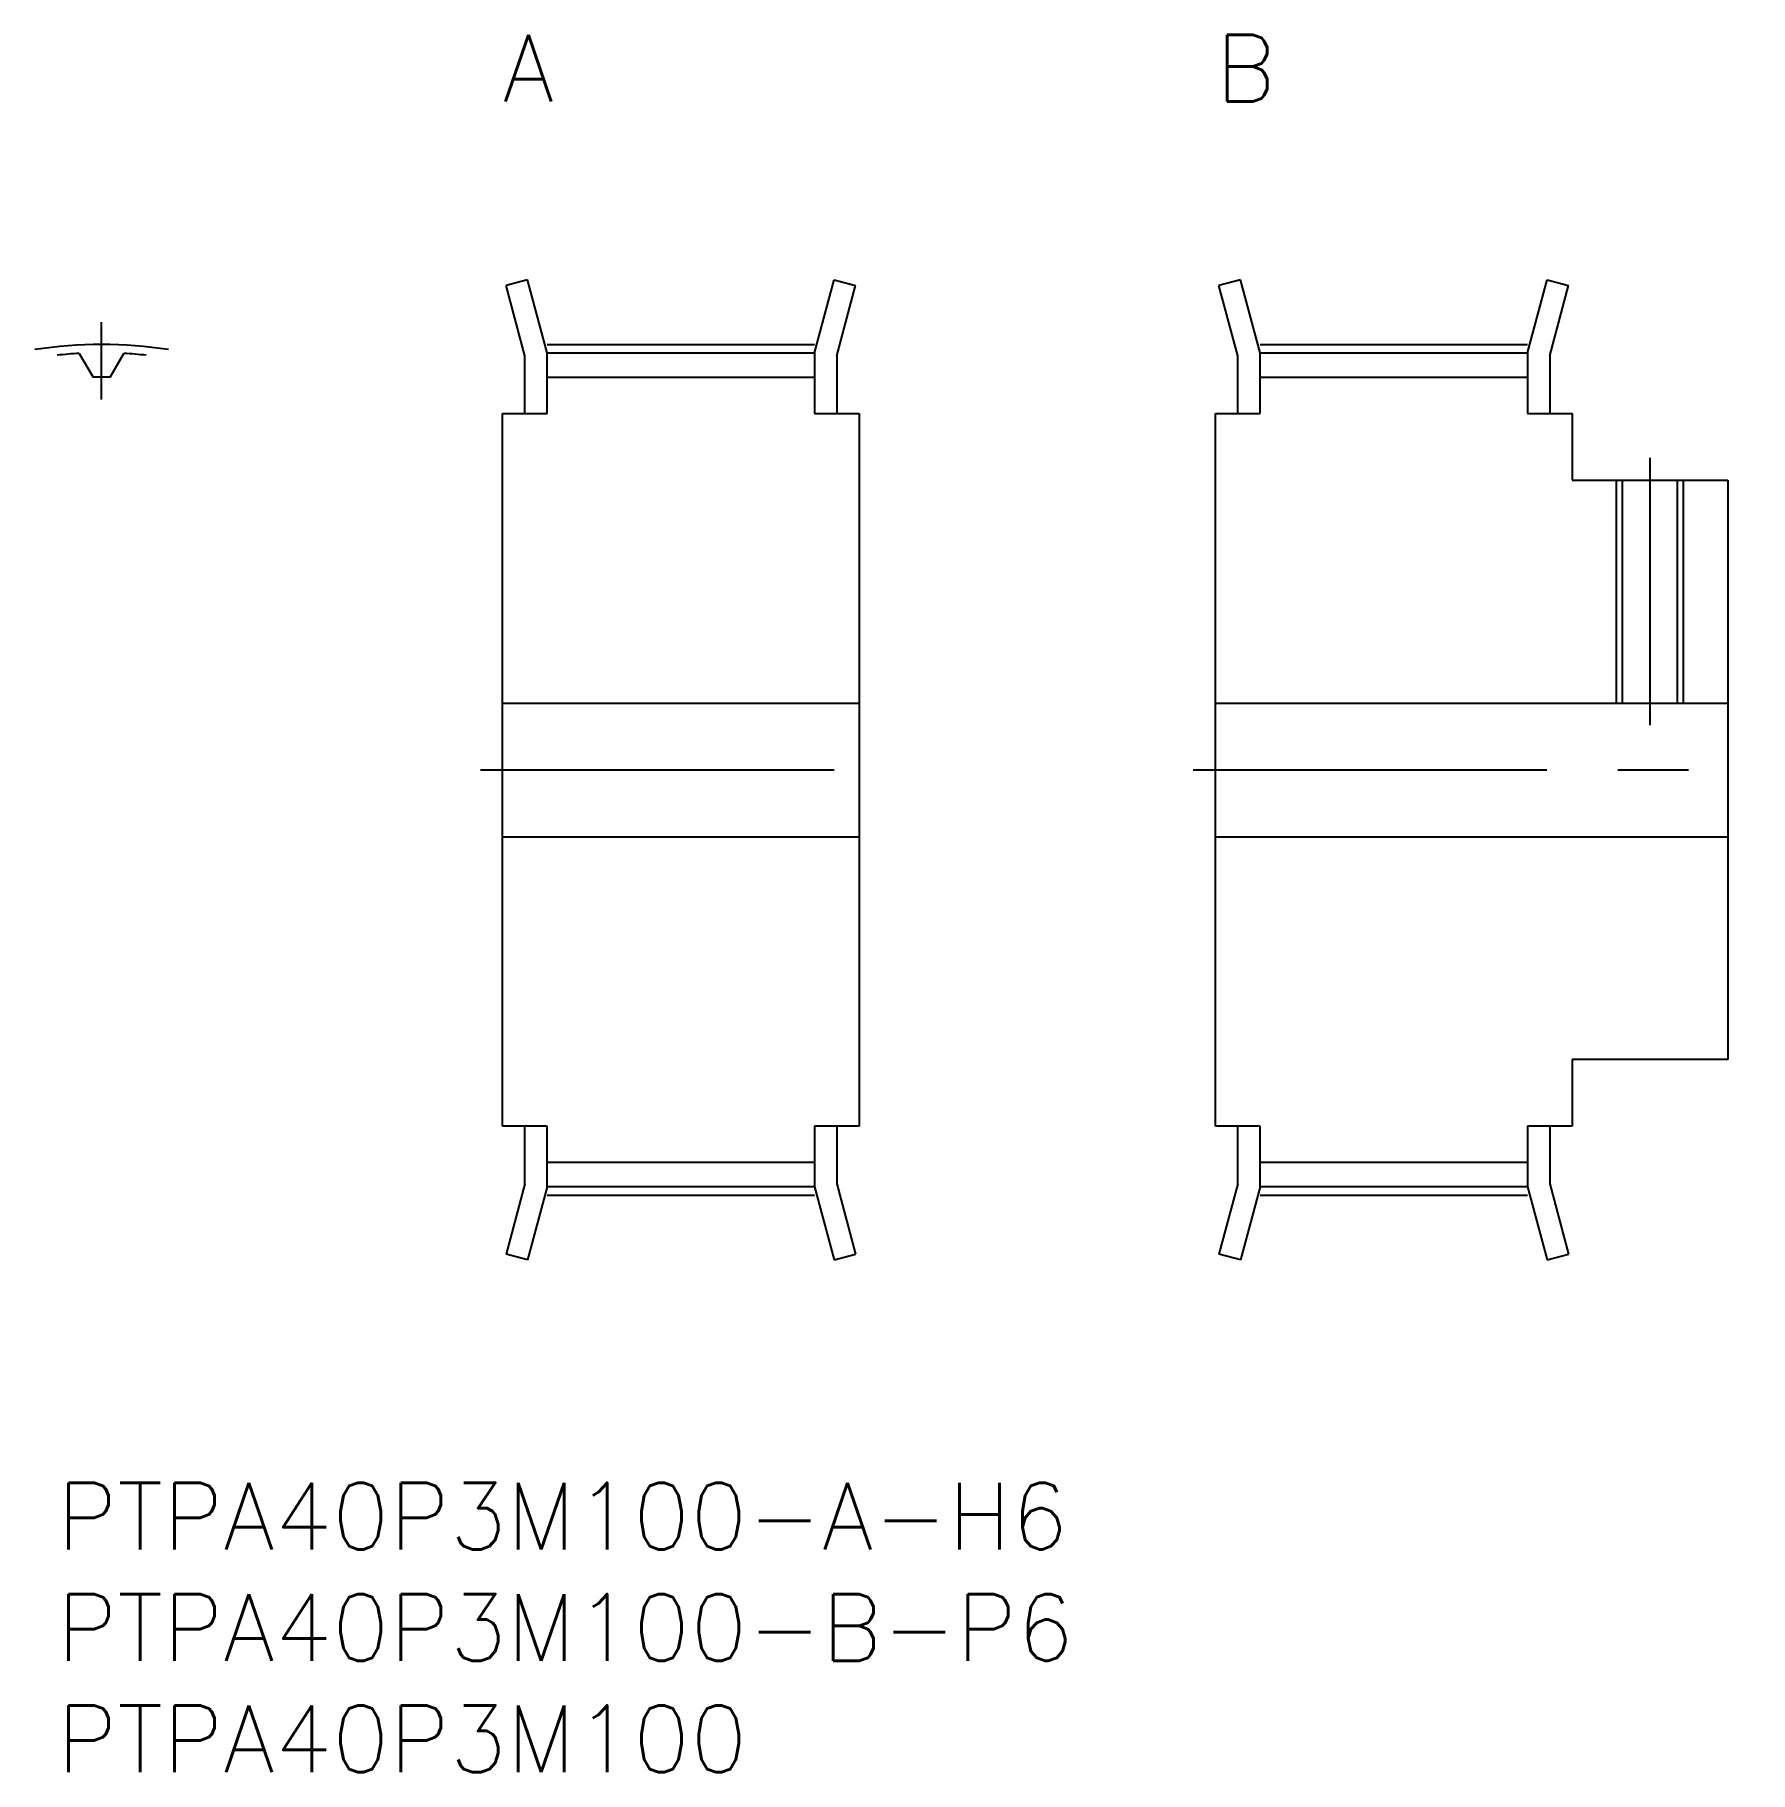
# Model space of a CAD drawing. Extents: x -1 to 76, y -13 to 65.
import ezdxf

# ---------------------------------------------------------------- set-up
doc = ezdxf.new("R2010")
doc.units = 0
doc.header["$LTSCALE"] = 0.5
doc.linetypes.add('CENTER', pattern=[50.8, 31.75, -6.35, 6.35, -6.35])
for name, color, linetype in [('MSM_CENTER', 1, 'CENTER'), ('MSM_CONTINUOUS', 7, 'CONTINUOUS'), ('MSM_NARROW', 5, 'CONTINUOUS'), ('MSM_PART_NUMBER', 7, 'CONTINUOUS')]:
    doc.layers.add(name, color=color, linetype=linetype)
doc.styles.get("Standard").update_dxf_attribs({"font": 'txt.shx', "height": 3, "bigfont": 'bigfont.shx'})

# ---------------------------------------------------------------- blocks, each defined once
blk = doc.blocks.new('*U99')
at = {"layer": 'MSM_PART_NUMBER'}
blk.add_text('PTPA40P3M100-B-P6', height=3, dxfattribs=at).set_placement((0, -8))
blk = doc.blocks.new('*U100')
at = {"layer": 'MSM_PART_NUMBER'}
blk.add_text('PTPA40P3M100', height=3, dxfattribs=at).set_placement((0, -13))
blk = doc.blocks.new('*U101')
at = {"layer": 'MSM_PART_NUMBER'}
blk.add_text('PTPA40P3M100-A-H6', height=3, dxfattribs=at).set_placement((0, -3))
blk = doc.blocks.new('*U102')
at = {"layer": 'MSM_PART_NUMBER'}
blk.add_text('A', height=3, dxfattribs=at).set_placement((20, 62))
blk = doc.blocks.new('*U103')
at = {"layer": 'MSM_PART_NUMBER'}
blk.add_text('B', height=3, dxfattribs=at).set_placement((52.000001, 62))

msp = doc.modelspace()

# ---------------------------------------------------------------- linework, layer by layer
at = {"layer": 'MSM_CENTER'}
for p, q in [((2, 48.63), (2, 52.1)), ((21.998, 51.1), (34.002, 51.1)), ((53.998, 51.1), (66.002, 51.1)), ((71.5, 46), (71.5, 34)), ((19, 32), (37, 32)), ((51, 32), (76, 32)), ((21.998, 12.9), (34.002, 12.9)), ((53.998, 12.9), (66.002, 12.9))]:
    msp.add_line(p, q, dxfattribs=at)
msp.add_arc((2, 32), 19.1, 80.96324, 99.03676, dxfattribs=at)
at = {"layer": 'MSM_CONTINUOUS'}
for p, q in [((21.121, 54), (20.155, 53.741)), ((22, 50.72), (21.121, 54)), ((34, 50.72), (34.879, 54)), ((34.879, 54), (35.845, 53.741)), ((53.121, 54), (52.155, 53.741)), ((54, 50.72), (53.121, 54)), ((66, 50.72), (66.879, 54)), ((66.879, 54), (67.845, 53.741)), ((21, 50.588), (20.155, 53.741)), ((35, 50.588), (35.845, 53.741)), ((53, 50.588), (52.155, 53.741)), ((67, 50.588), (67.845, 53.741)), ((22, 48), (22, 50.72)), ((22, 50.72), (34, 50.72)), ((34, 50.72), (34, 48)), ((54, 48), (54, 50.72)), ((54, 50.72), (66, 50.72)), ((66, 50.72), (66, 48)), ((1, 50.693), (1.62, 49.626)), ((2.38, 49.626), (3, 50.693)), ((21, 48), (21, 50.588)), ((35, 50.588), (35, 48)), ((53, 48), (53, 50.588)), ((67, 50.588), (67, 48)), ((22, 49.63), (34, 49.63)), ((54, 49.63), (66, 49.63)), ((20, 16), (20, 48)), ((20, 48), (22, 48)), ((34, 48), (36, 48)), ((36, 48), (36, 16)), ((52, 16), (52, 48)), ((52, 48), (54, 48)), ((66, 48), (68, 48)), ((68, 48), (68, 45)), ((68, 45), (75, 45)), ((70.271, 35), (70.271, 45)), ((72.73, 35), (72.73, 45)), ((75, 45), (75, 19)), ((20, 35), (36, 35)), ((52, 35), (75, 35)), ((20, 29), (36, 29)), ((52, 29), (75, 29)), ((68, 19), (68, 16)), ((75, 19), (68, 19)), ((22, 16), (20, 16)), ((21, 13.412), (21, 16)), ((22, 13.28), (22, 16)), ((34, 16), (34, 13.28)), ((36, 16), (34, 16)), ((35, 16), (35, 13.412)), ((54, 16), (52, 16)), ((53, 13.412), (53, 16)), ((54, 13.28), (54, 16)), ((66, 16), (66, 13.28)), ((68, 16), (66, 16)), ((67, 16), (67, 13.412)), ((34, 14.37), (22, 14.37)), ((66, 14.37), (54, 14.37)), ((21, 13.412), (20.155, 10.259)), ((22, 13.28), (21.121, 10)), ((34, 13.28), (22, 13.28)), ((34, 13.28), (34.879, 10)), ((35, 13.412), (35.845, 10.259)), ((53, 13.412), (52.155, 10.259)), ((54, 13.28), (53.121, 10)), ((66, 13.28), (54, 13.28)), ((66, 13.28), (66.879, 10)), ((67, 13.412), (67.845, 10.259)), ((21.121, 10), (20.155, 10.259)), ((34.879, 10), (35.845, 10.259)), ((53.121, 10), (52.155, 10.259)), ((66.879, 10), (67.845, 10.259))]:
    msp.add_line(p, q, dxfattribs=at)
for radius, start, end in [(18.72, 93.06213, 96.13305), (18.72, 83.86695, 86.93787), (17.63, 88.76588, 91.23412)]:
    msp.add_arc((2, 32), radius, start, end, dxfattribs=at)
at = {"layer": 'MSM_NARROW'}
for p, q in [((70, 35), (70, 45)), ((73, 35), (73, 45))]:
    msp.add_line(p, q, dxfattribs=at)

# ---------------------------------------------------------------- block references
at = {"layer": 'MSM_CONTINUOUS'}
for name in ['*U102', '*U103', '*U101', '*U99', '*U100']:
    msp.add_blockref(name, (0, 0), dxfattribs=at)

doc.saveas('drawing.dxf')
